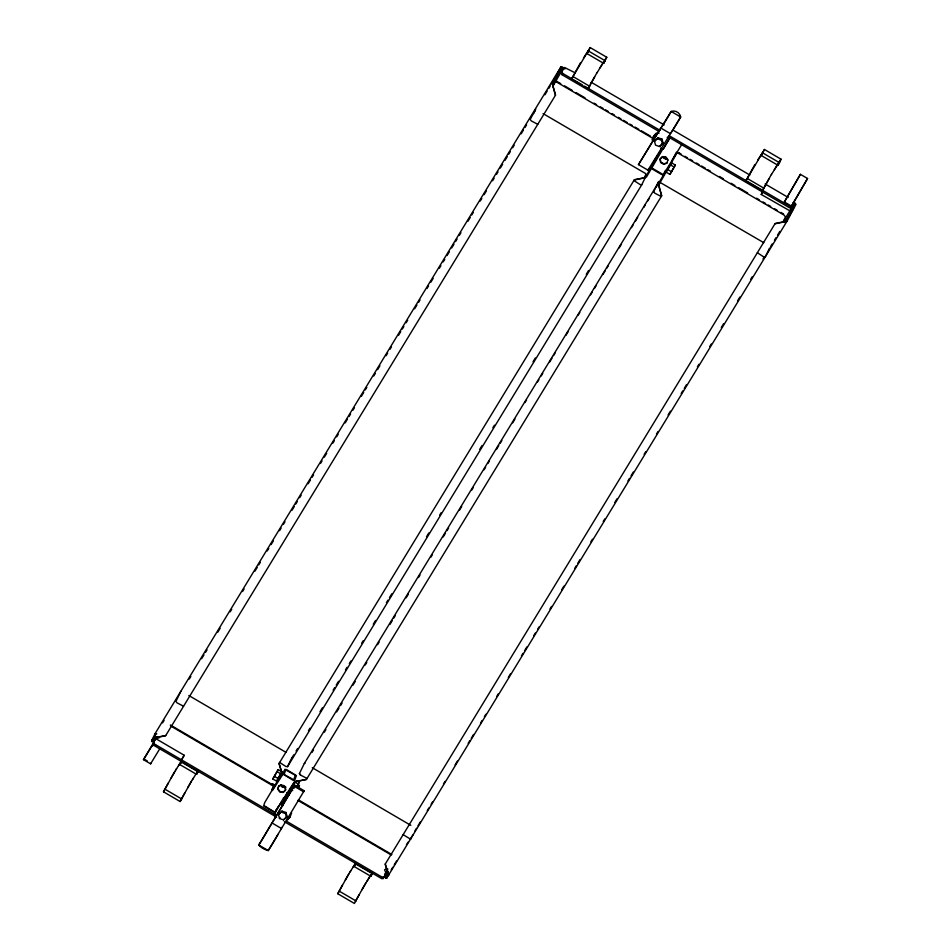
<?xml version="1.0" encoding="UTF-8"?>
<svg xmlns="http://www.w3.org/2000/svg" width="951" height="951" viewBox="0 0 951 951"><rect width="100%" height="100%" fill="white"/><g stroke="black" fill="none" stroke-linecap="round" stroke-linejoin="round"><path stroke-width="1.43" d="M555.432 95.362L552.317 83.106L560.924 66.915L562.659 67.105M159.566 749.138L150.591 763.831L143.47 759.671L153.682 742.707M150.591 763.831L150.936 763.106M789.817 210.801L761.24 194.468L762.595 191.936M153.48 742.386L156.998 736.728M605.086 60.151L603.695 63.372L587.076 53.648L588.467 50.427L583.474 58.047M603.695 63.372L606.774 57.274L590.155 47.55L587.076 53.648M764.438 149.473L761.359 155.572L777.977 165.296L779.535 162.752L781.056 159.197L764.438 149.473L745.75 181.035L762.381 190.759L768.943 178.883M291.6 812.974L289.984 817.171L287.416 819.988M652.148 140.07L653.456 136.516L656.024 133.711M652.457 139.428L653.765 135.874L656.333 133.069L659.043 133.211M560.924 66.915L155.037 733.685L151.601 740.746L153.812 737.738L165.557 735.824L555.586 95.041L552.709 85.697L553.03 83.522L561.637 67.331L565.049 68.912M155.75 734.101L152.005 741.697L154.811 737.156M153.848 741.768L152.79 743.932L153.907 745.406L276.61 817.171M153.515 743.801L152.54 745.869L153.61 744.134L155.988 745.525M180.856 691.258L175.947 701.374L177.064 702.86L183.531 706.224M184.756 792.968L180.119 801.527L163.489 791.803L174.77 771.523M163.489 791.803L168.137 783.255M179.929 764.628L181.475 762.084L198.093 771.808L196.548 774.352L179.929 764.628L181.57 761.252L178.55 765.626M180.119 801.527L191.389 781.235M196.548 774.352L198.153 770.94M552.876 85.911L554.754 82.024L556.953 82.261L652.659 138.24M537.767 124.308L531.3 120.932L530.183 119.457L535.758 109.163M594.66 76.96L588.098 88.823L571.48 79.099L580.574 62.635M571.48 79.099L590.155 47.55M588.098 88.823L589.739 85.447M279.642 762.44L285.811 766.458L287.547 766.649L641.782 184.732L644.849 178.396M272.806 778.94L278.215 769.621L282.019 771.843L278.286 778.607L276.598 781.163L272.806 778.94L278.215 769.621M276.598 781.163L279.653 775.564M272.925 789.33L274.637 785.799M284.266 770.369L283.029 774.126L292.932 780.177L294.667 780.367L296.403 775.6L286.501 769.549L284.765 769.359M287.547 766.649L291.838 757.792M276.242 816.327L273.936 814.983L276.527 809.634M273.936 814.983L283.517 797.948L284.931 798.781L282.126 804.558M278.488 814.662L282.007 811.108L286.001 812.475L287.024 816.327L286.501 817.408L283.517 819.881L279.511 818.514L278.488 814.662L282.007 811.108M307.007 778.441L300.528 775.065L299.41 773.591L304.332 763.475L659.233 181.379M294.156 786.263L294.679 785.193L304.177 790.745L303.654 791.814L294.156 786.263L268.622 828.701A16.238 0.594 -59.7 0 1 258.743 845.011A6.883 2.068 29.7 0 0 268.241 850.563A16.238 0.594 -59.7 0 0 278.12 834.253M279.511 818.514L280.034 817.444M297.009 786.477L299.375 782.043L296.843 780.569M286.501 817.408L285.49 813.557L286.001 812.475M283.517 819.881L287.024 816.327M638.454 164.618L671.168 111.433A6.883 6.395 35.7 0 1 680.666 116.985A16.238 0.594 -59.7 0 1 671.109 132.605L670.241 133.544L660.743 127.993L638.454 164.618L647.952 170.17L674.283 127.482L680.666 116.985L671.168 111.433A16.238 0.594 -59.7 0 1 661.611 127.054L660.743 127.993M633.877 180.524L640.047 184.53L641.782 184.732M654.502 141.295L658.021 137.74L662.015 139.108L663.037 142.959L662.514 144.041L659.53 146.525L655.524 145.146L654.502 141.295L658.021 137.74M662.514 144.041L661.504 140.189L662.015 139.108M644.136 177.98L645.979 174.188L645.42 173.451L543.069 113.597M647.952 170.17L648.463 169.1M659.53 146.525L663.037 142.959M657.949 154.93L652.529 164.238M660.743 147.976L663.049 149.319L670.134 137.11M661.242 196.524L654.763 193.148L653.646 191.674L658.567 181.546M664.333 172.678L665.32 170.645M676.387 152.279L672.286 160.172M670.526 164.939L671.549 162.835L675.341 165.058L669.932 174.378L666.128 172.155L670.526 164.939L674.318 167.162M669.932 174.378L675.341 165.058M359.038 894.903L354.39 903.45L337.771 893.726L349.053 873.446M337.771 893.726L342.408 885.179M354.212 866.563L355.757 864.007L372.376 873.731L370.831 876.275L354.212 866.563L355.852 863.187L352.833 867.55M370.831 876.275L371.924 874.028M403.117 834.645L410.368 839.067L412.853 835.061M387.235 874.908L385.595 878.32L388.4 873.767M386.534 876.632L387.675 874.278M388.959 873.517L386.677 878.225L787.38 220.573L795.987 204.382L794.881 202.908M745.75 181.035L754.856 164.559M761.359 155.572L762.75 152.35L757.757 159.97M762.381 190.759L771.475 174.283M777.977 165.296L779.368 162.074L774.387 169.694M757.353 252.728L763.51 256.746L765.246 256.936L769.549 248.08M784.373 201.969L800.409 174.33L807.53 178.491L806.995 179.549L791.494 206.129L784.373 201.969L800.409 174.33M782.994 222.154L785.502 216.983L784.1 215.104L676.91 152.422M791.494 206.129L807.53 178.491M355.329 901.524L365.671 883.17M184.197 755.26L182.152 758.803L184.197 755.26L155.702 738.594L153.67 742.137M280.652 774.221L278.168 778.56M297.021 786.299L298.032 784.397M298.483 787.155L299.494 785.253L298.65 786.489M791.779 207.591L782.935 222.308M661.516 149.628L645.884 176.387L644.148 177.73L634.388 179.68L278.976 763.594L282.72 774.566L272.414 790.566M662.229 150.044L646.597 176.803L645.527 177.73L634.234 180.001M154.169 737.215L155.453 734.933M155.584 738.047L156.154 737.001M304.177 790.745L268.241 850.563L258.743 845.011L294.679 785.193M590.357 84.259L597.192 72.359M276.016 810.704L278.191 806.876M785.146 222.665C788.034 216.495 794.418 209.589 794.727 203.229M654.728 160.303L655.762 158.52M387.616 870.712L384.168 877.476L387.746 871.687M292.706 790.614L290.174 789.14L294.56 781.924L298.364 784.147M790.329 210.23L794.204 202.42L793.859 201.564M171.014 778.144L176.541 768.598M187.632 787.856L193.16 778.322M280.937 828.999L281.936 827.287M345.296 880.067L350.824 870.522M361.915 889.791L370.569 875.205M666.366 169.908L658.472 183.745L661.587 196.001M597.133 72.704L603.837 61.482M771.416 174.627L778.845 162.288M162.585 722.867L164.107 720.382M189.297 679.002L190.83 676.458M201.636 658.71L203.954 654.906M205.499 652.374L207.045 649.842M217.85 632.094L220.156 628.29M230.19 611.802L231.735 609.27M242.541 591.522L244.086 588.978M254.892 571.23L257.21 567.426M258.743 564.894L260.289 562.362M267.243 550.95L268.776 548.418M271.094 544.614L273.412 540.81M279.582 530.67L281.127 528.126M283.446 524.322L284.991 521.79M291.933 510.378L294.251 506.574M295.797 504.042L297.342 501.51M299.648 497.706L301.194 495.162M308.136 483.75L310.454 479.958M311.999 477.414L313.545 474.882M320.487 463.47L322.032 460.938M324.35 457.134L326.668 453.33M332.838 443.19L334.383 440.646M336.702 436.842L338.235 434.31M345.189 422.898L347.495 419.094M349.041 416.562L350.586 414.03M352.904 410.226L354.45 407.694M361.392 396.282L363.71 392.478M365.255 389.934L366.789 387.402M373.743 375.99L375.288 373.458M377.595 369.654L379.913 365.85M386.094 355.71L387.628 353.178M389.946 349.374L391.491 346.83M398.433 335.418L400.751 331.626M402.297 329.082L403.842 326.55M406.148 322.746L407.694 320.214M414.648 308.802L416.954 304.998M418.499 302.466L420.045 299.922M426.987 288.51L428.532 285.978M430.851 282.174L433.169 278.37M439.338 268.23L440.884 265.698M443.202 261.894L444.747 259.35M447.053 255.557L449.371 251.753M451.689 247.949L454.007 244.145M455.541 241.602L457.086 239.07M459.404 235.266L460.95 232.733M467.892 221.321L470.21 217.517M471.755 214.985L473.301 212.442M480.243 201.041L481.788 198.497M484.107 194.693L486.413 190.889M492.594 180.749L494.14 178.217M496.446 174.413L497.991 171.881M500.309 168.077L502.627 164.273M504.933 160.469L507.252 156.665M508.797 154.133L510.342 151.589M512.66 147.785L514.194 145.253M521.148 133.841L523.466 130.037M525 127.505L526.545 124.973M533.499 113.561L535.033 111.017M544.923 94.779L547.205 91.034M548.727 88.538L550.237 86.042M560.115 69.827L561.637 67.331M552.044 84.484L561.352 68.199L560.793 68.912M552.709 86.577L562.778 69.031L562.588 69.97M153.884 742.612L143.47 759.671M561.91 74.63L562.683 73.346M654.847 160.386L655.584 159.186M273.306 788.177L264.663 802.692L263.653 805.961L274.625 812.368L281.746 801.586M292.23 757.353L293.776 754.821M296.094 751.017L297.639 748.485M308.445 730.737L309.978 728.193M320.011 711.717L322.33 707.913M333.135 690.164L334.681 687.621M336.226 685.089L338.544 681.285M345.486 669.873L347.032 667.34M349.338 663.536L350.883 661.004M361.689 643.256L363.234 640.712M373.267 624.236L375.586 620.432M386.391 602.684L387.937 600.152M389.47 597.608L391.788 593.804M426.524 536.756L428.83 532.952M439.635 515.204L441.181 512.672M479.768 449.276L482.086 445.472M492.891 427.724L494.437 425.192M533.024 361.796L535.342 358.004M586.268 274.328L588.586 270.524M663.049 149.319L669.504 138.715L667.198 137.36M681.986 144.1L663.346 174.711L661.611 174.52L652.588 169.242L651.483 167.768M311.987 752.479L313.533 749.935M324.339 732.187L325.884 729.655M336.69 711.907L338.996 708.103M340.541 705.571L342.087 703.027M352.892 685.279L355.21 681.475M365.243 664.999L366.777 662.467M377.583 644.707L379.128 642.175M389.934 624.427L392.252 620.623M393.797 618.091L395.343 615.559M406.136 597.799L408.454 593.995M418.488 577.519L420.033 574.986M430.839 557.238L432.384 554.695M443.19 536.946L445.496 533.142M447.041 530.61L448.587 528.078M459.392 510.33L461.71 506.526M471.744 490.038L473.289 487.506M484.095 469.758L485.628 467.214M487.946 463.422L489.492 460.878M496.434 449.466L498.752 445.662M500.297 443.13L501.843 440.598M512.648 422.85L514.955 419.046M524.988 402.558L526.533 400.026M537.339 382.278L538.884 379.746M541.202 375.942L542.748 373.398M549.69 361.998L552.008 358.194M553.553 355.65L555.087 353.118M565.893 335.37L568.211 331.566M578.244 315.078L579.789 312.546M590.595 294.798L592.14 292.266M594.446 288.462L595.992 285.93M602.934 274.518L605.252 270.714M606.797 268.17L608.343 265.638M619.149 247.89L621.467 244.086M631.5 227.61L633.033 225.066M635.351 221.262L637.669 217.458M643.839 207.318L645.384 204.786M647.702 200.982L649.248 198.45M656.19 187.038L658.508 183.234M667.697 169.54L668.434 168.339M281.71 804.094L284.931 798.781M761.24 194.468L762.452 192.482M381.636 878.534L382.409 877.262M784.872 222.356L794.941 204.81L794.477 205.416M391.218 869.785L392.751 867.276M394.273 864.768L396.567 861.012M406.481 844.714L408.015 842.206M414.933 830.829L416.479 828.297M418.012 825.765L420.33 821.961M427.284 810.549L428.818 808.017M431.136 804.213L432.681 801.669M443.487 783.921L445.032 781.389M455.065 764.913L457.372 761.109M468.177 743.349L469.723 740.817M471.268 738.285L473.586 734.481M480.528 723.069L482.074 720.537M484.392 716.733L485.937 714.201M496.731 696.441L498.276 693.909M508.31 677.433L510.628 673.629M521.433 655.881L522.979 653.337M524.524 650.805L526.83 647.001M533.784 635.589L535.33 633.057M537.636 629.253L539.181 626.721M549.987 608.973L551.532 606.429M561.565 589.953L563.884 586.149M574.689 568.401L576.223 565.869M577.768 563.325L580.086 559.521M590.892 541.773L592.437 539.241M603.243 521.493L604.777 518.949M614.81 502.473L617.128 498.669M627.933 480.921L629.479 478.389M631.024 475.845L633.342 472.041M644.136 454.293L645.681 451.761M656.487 434.013L658.033 431.481M668.066 414.993L670.384 411.189M681.189 393.441L682.735 390.909M684.268 388.377L686.586 384.573M697.392 366.813L698.937 364.281M709.743 346.533L711.289 344M721.322 327.513L723.628 323.709M737.524 300.896L739.842 297.092M750.648 279.344L752.193 276.8M762.987 259.052L764.533 256.52M770.643 246.487L772.164 243.979M774.459 240.223L775.98 237.714M777.514 235.206L779.796 231.45M600.105 67.759L603.992 61.565M175.911 769.882L180.94 761.608M192.53 779.606L198.2 770.369M350.194 871.805L355.852 862.569M366.813 881.529L371.009 874.908M284.278 797.509L294.596 781.508L306.341 779.594L661.741 195.68L658.865 186.337L659.186 184.161L677.1 152.695L677.968 152.79A2.758 2.484 25.9 0 0 679.323 153.194M669.861 165.391L671.549 162.835M280.331 774.399L281.448 772.699M298.257 783.755L299.375 782.043M793.514 203.978L792.492 204.441M152.315 741.162L155.061 737.786L165.712 735.503M385.963 877.809L388.281 874.183L385.298 863.924M605.276 59.235L606.774 57.274M779.558 161.171L781.056 159.197M287.725 819.346L290.293 816.529M786.667 220.156L784.92 221.5L775.172 223.461L385.143 864.245L388.876 875.217M787.38 220.573L786.311 221.512L775.006 223.782M792.1 206.759L790.364 206.569L668.933 135.553M383.931 877.393L382.195 877.202L286.334 821.129M159.043 737.905L155.679 738.321M765.246 256.936L763.51 256.746M410.368 839.067L411.01 838.853M667.043 162.835L663.846 163.857L660.802 162.074L660.208 158.841L662.49 156.582L665.962 157.01L667.982 159.792L666.841 163.263L663.643 164.285L660.6 162.502L659.994 159.269L662.288 157.01L665.748 157.438L667.768 160.22M281.021 785.039L278.893 785.716L277.954 788.771L279.974 791.553L283.434 791.981L285.728 789.722L285.122 786.489L283.101 785.3M155.037 733.685L156.772 733.875M304.332 763.475L304.998 763.296M306.495 779.273L295.309 781.924L284.991 797.925L287.226 793.158L288.094 793.253A2.758 2.484 25.9 0 1 289.104 794.228M563.907 68.805L563.063 68.971L560.959 73.31L562.077 74.784L659.209 131.595M662.395 174.152L652.422 168.315M660.149 182.057L659.281 181.962L763.772 242.671M285.823 787.059L282.364 786.632L281.021 784.777M285.621 787.487L282.162 787.059L280.807 785.205M387.949 869.119L386.213 868.845L384.549 869.796L386.035 873.054L383.158 878.665L381.422 878.474L284.278 821.664M287.178 792.563L288.248 792.932M657.498 138.822L661.504 140.189M281.484 812.178L285.49 813.557M588.621 51.104L605.252 60.816M762.904 153.028L779.535 162.752M574.654 72.573L564.68 67.533L563.848 67.699L561.732 72.038L562.849 73.512L582.024 84.722M591.272 82.297L664.155 124.914M673.106 130.156L749.828 175.02M765.175 183.995L788.189 197.451M573.025 76.556L589.644 86.279M747.308 178.491L763.926 188.203M584.58 86.22L659.994 130.323M668.161 136.825L789.592 207.841L791.327 208.031L793.431 203.692L793.086 202.836M556.894 81.406L560.733 83.652M564.573 85.899L572.252 90.393M576.092 92.639L585.055 97.882M594.018 103.124L596.574 104.622M600.426 106.869L602.982 108.366M605.537 109.852L608.105 111.35M611.945 113.597L614.501 115.095M618.34 117.342L620.908 118.839M623.464 120.337L627.303 122.584M629.871 124.082L632.427 125.58M634.995 127.077L638.834 129.324M641.39 130.822L650.353 136.064M678.515 152.54L681.082 154.038M684.922 156.285L687.478 157.783M690.046 159.281L692.601 160.778M696.441 163.025L699.009 164.523M701.565 166.021L705.404 168.268M707.972 169.765L710.528 171.263M719.491 176.494L723.331 178.74M731.01 183.234L734.85 185.481M738.689 187.727L747.652 192.97M756.616 198.212L759.183 199.71M763.023 201.957L765.579 203.455M768.146 204.952L770.702 206.45M774.542 208.697L777.098 210.195M780.949 212.442L783.505 213.939M663.192 157.153L666.235 158.936M662.99 157.581L666.033 159.364M667.816 169.599L671.62 171.822M188.833 695.514L286.073 752.384M312.308 767.719L410.82 825.337M277.193 771.725L280.997 773.948M274.494 776.385L278.286 778.607M291.85 786.584L294.382 788.058M170.395 724.995L274.09 785.645M286.905 793.134L289.461 794.632M298.424 799.874L391.883 854.533M170.443 725.851L273.805 786.299M286.572 793.764L289.116 795.25M298.055 800.48L391.206 854.961M280.39 804.368L282.697 805.723M273.757 811.583L264.366 805.806M276.111 815.15L154.68 744.134L153.563 742.66M271.867 822.888L281.365 828.44M143.803 758.934L147.369 761.026M165.046 789.259L181.665 798.971M339.329 891.182L355.947 900.906M300.528 775.065L299.41 773.591M274.399 785.098L273.531 784.325A2.758 2.484 25.9 0 0 272.164 783.909M384.917 873.47L385.262 874.326M279.13 763.273L282.007 774.15L271.701 790.15L273.924 785.383L273.365 784.646A2.758 2.484 25.9 0 0 270.666 784.504M653.646 191.674L653.848 192.364M679.442 115.867A6.883 6.395 35.7 0 1 680.072 117.817M278.679 786.144L277.74 789.199L279.772 791.981L283.232 792.409L285.526 790.15L284.92 786.917L281.876 785.134L278.679 786.144M285.716 769.918L284.111 774.471L293.716 779.808L295.321 775.255L285.716 769.918"/></g></svg>
